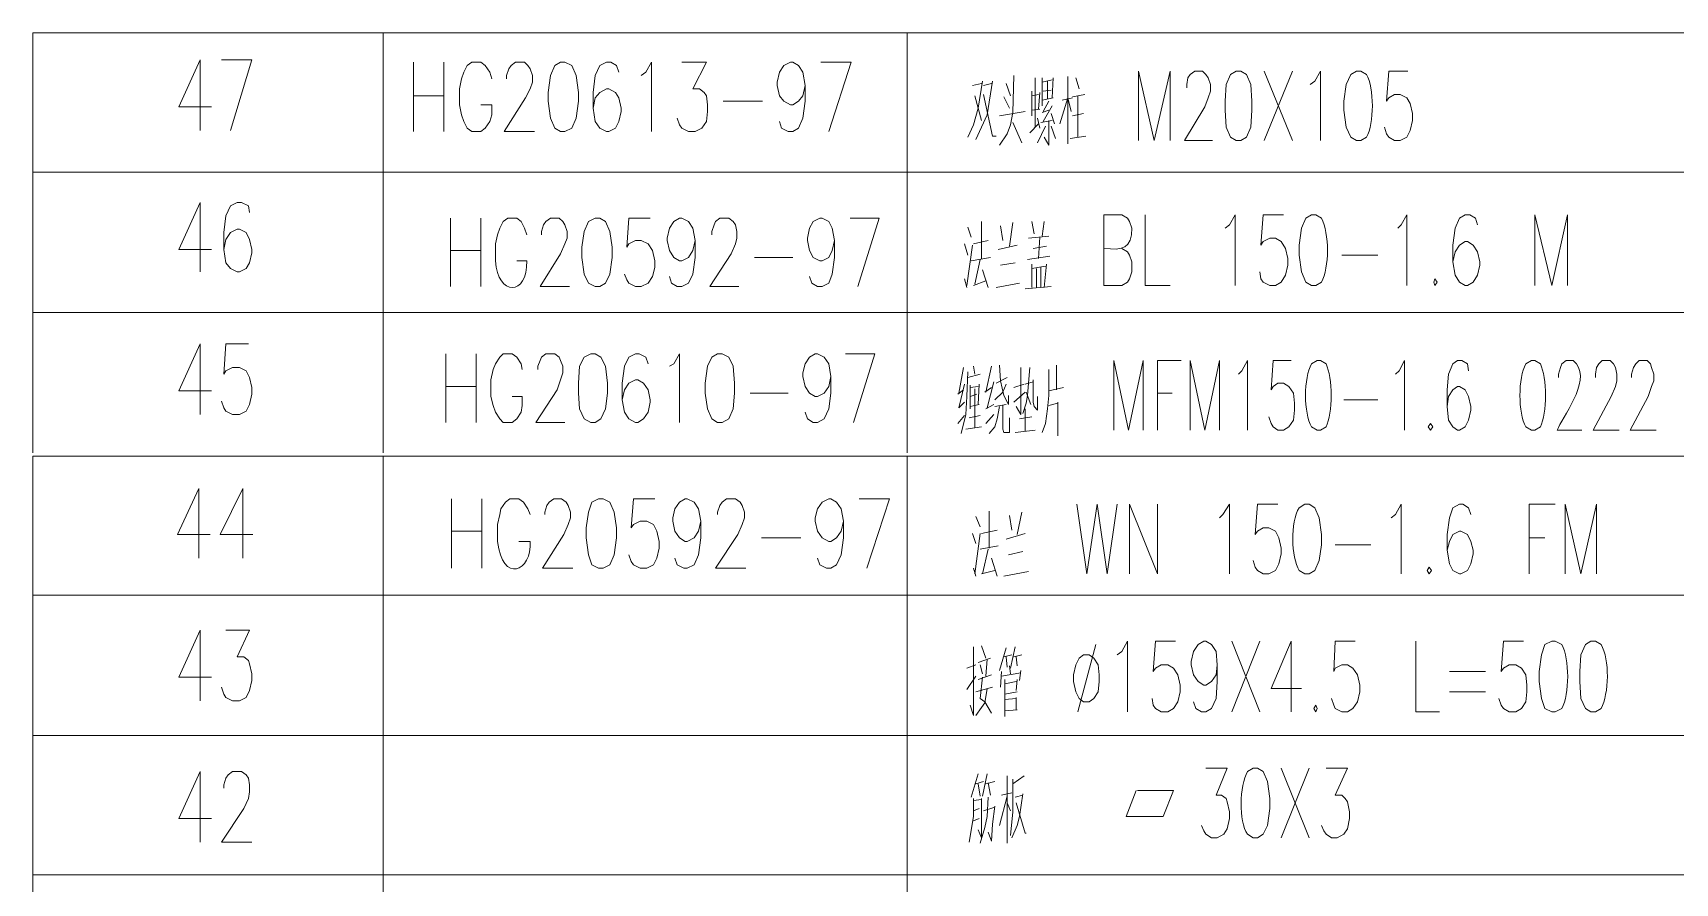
# Model space of a CAD drawing. Header units: millimetres. Extents: x 0 to 1648, y 27 to 2331.
# Drawn here: x 1140.3 to 1403.6, y 1120.8 to 1257.2 of the extents above; entities that cross this region are included whole.
import ezdxf

# ---------------------------------------------------------------- set-up
doc = ezdxf.new("R2010")
doc.units = ezdxf.units.MM
doc.layers.add('1', color=7, linetype='Continuous')

msp = doc.modelspace()

# ---------------------------------------------------------------- linework, layer by layer
at = {"layer": '1', "color": 0, "lineweight": 5}
for points in [[(1645.2, 1257.171732), (1140.3, 1257.171732), (1140.3, 1234.851732)], [(1196.46, 1257.171732), (1196.46, 1234.851732)], [(1280.52, 1257.171732), (1280.52, 1234.851732)], [(1167.12, 1252.851732), (1163.7, 1245.291732), (1168.92, 1245.291732)], [(1167.12, 1252.851732), (1167.12, 1241.511732)], [(1171.98, 1241.511732), (1175.4, 1252.851732), (1170.54, 1252.851732)], [(1201.32, 1252.491732), (1201.32, 1241.331732)], [(1206.18, 1252.491732), (1206.18, 1241.331732)], [(1213.92, 1249.791732), (1213.56, 1250.871732), (1212.84, 1251.951732), (1212.12, 1252.491732), (1210.68, 1252.491732), (1209.96, 1251.951732), (1209.42, 1250.871732), (1209.06, 1249.791732), (1208.7, 1248.171732), (1208.7, 1245.651732), (1209.06, 1244.031732), (1209.42, 1242.951732), (1209.96, 1241.871732), (1210.68, 1241.331732), (1212.12, 1241.331732), (1212.84, 1241.871732), (1213.56, 1242.951732), (1213.92, 1244.031732), (1213.92, 1245.651732), (1212.12, 1245.651732)], [(1216.26, 1249.791732), (1216.26, 1250.331732), (1216.62, 1251.411732), (1216.98, 1251.951732), (1217.7, 1252.491732), (1219.14, 1252.491732), (1219.68, 1251.951732), (1220.04, 1251.411732), (1220.4, 1250.331732), (1220.4, 1249.251732), (1220.04, 1248.171732), (1219.32, 1246.731732), (1215.9, 1241.331732), (1220.76, 1241.331732)], [(1224.9, 1252.491732), (1224, 1251.951732), (1223.28, 1250.331732), (1222.92, 1247.631732), (1222.92, 1246.191732), (1223.28, 1243.491732), (1224, 1241.871732), (1224.9, 1241.331732), (1225.62, 1241.331732), (1226.7, 1241.871732), (1227.42, 1243.491732), (1227.78, 1246.191732), (1227.78, 1247.631732), (1227.42, 1250.331732), (1226.7, 1251.951732), (1225.62, 1252.491732), (1224.9, 1252.491732)], [(1234.26, 1250.871732), (1233.9, 1251.951732), (1233, 1252.491732), (1232.28, 1252.491732), (1231.2, 1251.951732), (1230.48, 1250.331732), (1230.12, 1247.631732), (1230.12, 1245.111732), (1230.48, 1242.951732), (1231.2, 1241.871732), (1232.28, 1241.331732), (1232.64, 1241.331732), (1233.72, 1241.871732), (1234.26, 1242.951732), (1234.62, 1244.571732), (1234.62, 1245.111732), (1234.26, 1246.731732), (1233.72, 1247.631732), (1232.64, 1248.171732), (1232.28, 1248.171732), (1231.2, 1247.631732), (1230.48, 1246.731732), (1230.12, 1245.111732)], [(1237.86, 1250.331732), (1238.58, 1250.871732), (1239.48, 1252.491732), (1239.48, 1241.331732)], [(1244.34, 1252.491732), (1248.3, 1252.491732), (1246.14, 1248.171732), (1247.22, 1248.171732), (1247.94, 1247.631732), (1248.3, 1247.091732), (1248.48, 1245.651732), (1248.48, 1244.571732), (1248.3, 1242.951732), (1247.58, 1241.871732), (1246.5, 1241.331732), (1245.42, 1241.331732), (1244.34, 1241.871732), (1243.98, 1242.411732), (1243.62, 1243.491732)], [(1264.14, 1248.711732), (1263.78, 1247.091732), (1263.06, 1246.191732), (1262.16, 1245.651732), (1261.8, 1245.651732), (1260.72, 1246.191732), (1260, 1247.091732), (1259.64, 1248.711732), (1259.64, 1249.251732), (1260, 1250.871732), (1260.72, 1251.951732), (1261.8, 1252.491732), (1262.16, 1252.491732), (1263.06, 1251.951732), (1263.78, 1250.871732), (1264.14, 1248.711732), (1264.14, 1246.191732), (1263.78, 1243.491732), (1263.06, 1241.871732), (1262.16, 1241.331732), (1261.44, 1241.331732), (1260.36, 1241.871732), (1260, 1242.951732)], [(1267.92, 1241.331732), (1271.52, 1252.491732), (1266.66, 1252.491732)], [(1317.6, 1239.891732), (1317.6, 1251.051732), (1320.12, 1239.891732), (1322.64, 1251.051732), (1322.64, 1239.891732)], [(1325.34, 1248.351732), (1325.34, 1248.891732), (1325.52, 1249.971732), (1325.88, 1250.511732), (1326.6, 1251.051732), (1327.86, 1251.051732), (1328.4, 1250.511732), (1328.76, 1249.971732), (1329.12, 1248.891732), (1329.12, 1247.811732), (1328.76, 1246.731732), (1328.22, 1245.291732), (1324.98, 1239.891732), (1329.48, 1239.891732)], [(1333.26, 1251.051732), (1332.36, 1250.511732), (1331.64, 1248.891732), (1331.46, 1246.191732), (1331.46, 1244.751732), (1331.64, 1242.051732), (1332.36, 1240.431732), (1333.26, 1239.891732), (1333.98, 1239.891732), (1334.88, 1240.431732), (1335.6, 1242.051732), (1335.78, 1244.751732), (1335.78, 1246.191732), (1335.6, 1248.891732), (1334.88, 1250.511732), (1333.98, 1251.051732), (1333.26, 1251.051732)], [(1337.76, 1251.051732), (1342.26, 1239.891732)], [(1342.26, 1251.051732), (1337.76, 1239.891732)], [(1345.14, 1248.891732), (1345.86, 1249.431732), (1346.76, 1251.051732), (1346.76, 1239.891732)], [(1360.8, 1251.051732), (1357.74, 1251.051732), (1357.38, 1246.191732), (1357.74, 1246.731732), (1358.64, 1247.271732), (1359.54, 1247.271732), (1360.62, 1246.731732), (1361.16, 1245.831732), (1361.52, 1244.211732), (1361.52, 1243.131732), (1361.16, 1241.511732), (1360.62, 1240.431732), (1359.54, 1239.891732), (1358.64, 1239.891732), (1357.74, 1240.431732), (1357.38, 1240.971732), (1357.02, 1242.051732)], [(1292.58, 1249.431732), (1291.86, 1245.111732), (1291.14, 1242.411732), (1290.24, 1240.431732)], [(1290.96, 1248.711732), (1292.4, 1249.071732)], [(1294.2, 1249.431732), (1293.3, 1244.031732), (1291.5, 1240.071732)], [(1292.76, 1248.711732), (1294.02, 1249.071732)], [(1297.62, 1250.331732), (1297.44, 1244.391732), (1297.08, 1242.411732), (1296.54, 1240.971732), (1295.28, 1239.171732)], [(1296.36, 1249.071732), (1297.08, 1247.091732)], [(1301.04, 1249.971732), (1301.04, 1242.051732)], [(1302.12, 1249.971732), (1302.12, 1245.471732)], [(1302.12, 1249.251732), (1303.74, 1249.611732)], [(1303.02, 1249.431732), (1303.02, 1246.551732)], [(1303.92, 1249.971732), (1303.74, 1246.731732)], [(1306.26, 1250.151732), (1306.26, 1239.351732)], [(1307.52, 1249.971732), (1308.06, 1248.171732)], [(1201.32, 1247.091732), (1206.18, 1247.091732)], [(1251, 1246.191732), (1257.3, 1246.191732)], [(1291.32, 1247.091732), (1292.4, 1243.131732)], [(1292.76, 1247.271732), (1294.2, 1240.611732), (1294.74, 1240.611732)], [(1296.9, 1245.111732), (1296, 1246.911732)], [(1300.5, 1247.811732), (1300.5, 1243.851732)], [(1300.5, 1247.091732), (1301.58, 1247.271732)], [(1301.76, 1247.631732), (1301.58, 1244.931732)], [(1303.92, 1246.731732), (1302.12, 1246.371732)], [(1302.3, 1247.811732), (1303.56, 1247.991732)], [(1303.2, 1246.191732), (1302.3, 1244.571732)], [(1305, 1242.591732), (1306.26, 1246.731732), (1306.8, 1244.571732)], [(1305.36, 1246.371732), (1306.98, 1246.731732)], [(1306.98, 1246.911732), (1308.96, 1247.271732)], [(1307.88, 1247.091732), (1307.88, 1240.431732)], [(1295.28, 1243.851732), (1299.42, 1244.571732)], [(1301.76, 1244.931732), (1300.5, 1244.751732)], [(1301.4, 1243.491732), (1301.76, 1241.871732)], [(1301.94, 1242.771732), (1303.74, 1243.131732)], [(1302.12, 1244.391732), (1303.2, 1244.751732)], [(1303.74, 1245.471732), (1302.3, 1242.951732)], [(1303.2, 1243.131732), (1303.2, 1239.171732), (1302.48, 1240.431732)], [(1303.56, 1244.211732), (1304.1, 1242.591732)], [(1306.98, 1243.851732), (1308.78, 1244.211732)], [(1297.44, 1242.771732), (1298.88, 1239.531732)], [(1300.14, 1241.151732), (1301.58, 1242.591732)], [(1302.66, 1242.231732), (1301.4, 1239.531732)], [(1303.56, 1242.231732), (1304.28, 1240.251732)], [(1306.62, 1240.251732), (1309.14, 1240.611732)], [(1645.2, 1234.851732), (1140.3, 1234.851732), (1140.3, 1212.351732)], [(1196.46, 1234.851732), (1196.46, 1212.351732)], [(1280.52, 1234.851732), (1280.52, 1212.351732)], [(1167.12, 1229.991732), (1163.7, 1222.431732), (1168.92, 1222.431732)], [(1167.12, 1229.991732), (1167.12, 1218.831732)], [(1175.04, 1228.371732), (1174.86, 1229.451732), (1173.78, 1229.991732), (1173.06, 1229.991732), (1171.98, 1229.451732), (1171.26, 1227.831732), (1170.9, 1225.131732), (1170.9, 1222.431732), (1171.26, 1220.271732), (1171.98, 1219.371732), (1173.06, 1218.831732), (1173.42, 1218.831732), (1174.5, 1219.371732), (1175.04, 1220.271732), (1175.4, 1221.891732), (1175.4, 1222.431732), (1175.04, 1224.051732), (1174.5, 1225.131732), (1173.42, 1225.671732), (1173.06, 1225.671732), (1171.98, 1225.131732), (1171.26, 1224.051732), (1170.9, 1222.431732)], [(1207.26, 1227.471732), (1207.26, 1216.491732)], [(1212.12, 1227.471732), (1212.12, 1216.491732)], [(1221.84, 1224.771732), (1221.84, 1225.311732), (1222.2, 1226.391732), (1222.56, 1226.931732), (1223.28, 1227.471732), (1224.72, 1227.471732), (1225.26, 1226.931732), (1225.62, 1226.391732), (1225.98, 1225.311732), (1225.98, 1224.231732), (1225.62, 1223.331732), (1224.9, 1221.711732), (1221.66, 1216.491732), (1226.34, 1216.491732)], [(1230.48, 1227.471732), (1229.4, 1226.931732), (1228.68, 1225.311732), (1228.32, 1222.791732), (1228.32, 1221.171732), (1228.68, 1218.471732), (1229.4, 1217.031732), (1230.48, 1216.491732), (1231.2, 1216.491732), (1232.1, 1217.031732), (1232.82, 1218.471732), (1233.18, 1221.171732), (1233.18, 1222.791732), (1232.82, 1225.311732), (1232.1, 1226.931732), (1231.2, 1227.471732), (1230.48, 1227.471732)], [(1239.3, 1227.471732), (1235.88, 1227.471732), (1235.52, 1222.791732), (1235.88, 1223.331732), (1236.96, 1223.871732), (1237.86, 1223.871732), (1238.94, 1223.331732), (1239.66, 1222.251732), (1240.02, 1220.631732), (1240.02, 1219.551732), (1239.66, 1218.111732), (1238.94, 1217.031732), (1237.86, 1216.491732), (1236.96, 1216.491732), (1235.88, 1217.031732), (1235.52, 1217.571732), (1235.16, 1218.471732)], [(1246.5, 1223.871732), (1246.14, 1222.251732), (1245.42, 1221.171732), (1244.34, 1220.631732), (1243.98, 1220.631732), (1243.08, 1221.171732), (1242.36, 1222.251732), (1242, 1223.871732), (1242, 1224.231732), (1242.36, 1225.851732), (1243.08, 1226.931732), (1243.98, 1227.471732), (1244.34, 1227.471732), (1245.42, 1226.931732), (1246.14, 1225.851732), (1246.5, 1223.871732), (1246.5, 1221.171732), (1246.14, 1218.471732), (1245.42, 1217.031732), (1244.34, 1216.491732), (1243.62, 1216.491732), (1242.72, 1217.031732), (1242.36, 1218.111732)], [(1249.2, 1224.771732), (1249.2, 1225.311732), (1249.56, 1226.391732), (1249.74, 1226.931732), (1250.46, 1227.471732), (1251.9, 1227.471732), (1252.62, 1226.931732), (1252.98, 1226.391732), (1253.16, 1225.311732), (1253.16, 1224.231732), (1252.98, 1223.331732), (1252.26, 1221.711732), (1248.84, 1216.491732), (1253.52, 1216.491732)], [(1268.82, 1223.871732), (1268.46, 1222.251732), (1267.92, 1221.171732), (1266.84, 1220.631732), (1266.48, 1220.631732), (1265.4, 1221.171732), (1264.86, 1222.251732), (1264.5, 1223.871732), (1264.5, 1224.231732), (1264.86, 1225.851732), (1265.4, 1226.931732), (1266.48, 1227.471732), (1266.84, 1227.471732), (1267.92, 1226.931732), (1268.46, 1225.851732), (1268.82, 1223.871732), (1268.82, 1221.171732), (1268.46, 1218.471732), (1267.92, 1217.031732), (1266.84, 1216.491732), (1266.12, 1216.491732), (1265.22, 1217.031732), (1264.86, 1218.111732)], [(1272.6, 1216.491732), (1276.02, 1227.471732), (1271.34, 1227.471732)], [(1318.68, 1228.011732), (1318.68, 1216.671732), (1322.64, 1216.671732)], [(1331.46, 1225.851732), (1332.18, 1226.391732), (1333.08, 1228.011732), (1333.08, 1216.671732)], [(1340.82, 1228.011732), (1337.58, 1228.011732), (1337.22, 1223.151732), (1337.58, 1223.691732), (1338.66, 1224.231732), (1339.56, 1224.231732), (1340.46, 1223.691732), (1341.18, 1222.611732), (1341.54, 1220.991732), (1341.54, 1219.911732), (1341.18, 1218.291732), (1340.46, 1217.211732), (1339.56, 1216.671732), (1338.66, 1216.671732), (1337.58, 1217.211732), (1337.22, 1217.751732), (1337.04, 1218.831732)], [(1359.18, 1225.851732), (1359.72, 1226.391732), (1360.62, 1228.011732), (1360.62, 1216.671732)], [(1371.96, 1226.391732), (1371.6, 1227.471732), (1370.7, 1228.011732), (1369.98, 1228.011732), (1369.08, 1227.471732), (1368.36, 1225.851732), (1368, 1223.151732), (1368, 1220.451732), (1368.36, 1218.291732), (1369.08, 1217.211732), (1369.98, 1216.671732), (1370.34, 1216.671732), (1371.24, 1217.211732), (1371.96, 1218.291732), (1372.32, 1219.911732), (1372.32, 1220.451732), (1371.96, 1222.071732), (1371.24, 1223.151732), (1370.34, 1223.691732), (1369.98, 1223.691732), (1369.08, 1223.151732), (1368.36, 1222.071732), (1368, 1220.451732)], [(1381.14, 1216.671732), (1381.14, 1228.011732), (1383.84, 1216.671732), (1386.36, 1228.011732), (1386.36, 1216.671732)], [(1290.24, 1226.031732), (1290.78, 1224.411732)], [(1292.4, 1220.991732), (1292.4, 1226.931732)], [(1295.46, 1226.211732), (1295.82, 1223.871732)], [(1297.44, 1226.751732), (1296.9, 1222.971732)], [(1303.2, 1224.591732), (1299.96, 1224.231732)], [(1300.5, 1226.931732), (1300.86, 1224.951732)], [(1302.48, 1226.931732), (1302.12, 1224.591732)], [(1207.26, 1222.251732), (1212.12, 1222.251732)], [(1289.7, 1223.331732), (1290.24, 1221.531732)], [(1290.06, 1216.671732), (1290.96, 1223.151732)], [(1291.14, 1223.331732), (1293.48, 1223.871732)], [(1298.16, 1223.151732), (1295.1, 1222.431732)], [(1300.68, 1222.611732), (1302.84, 1222.971732)], [(1301.76, 1224.411732), (1301.58, 1220.991732)], [(1314.9, 1222.611732), (1315.8, 1222.071732), (1316.16, 1221.531732), (1316.52, 1220.451732), (1316.52, 1218.831732), (1316.16, 1217.751732), (1315.8, 1217.211732), (1314.9, 1216.671732), (1312.02, 1216.671732)], [(1256.04, 1221.171732), (1262.16, 1221.171732)], [(1290.78, 1220.631732), (1293.84, 1221.171732)], [(1291.32, 1216.851732), (1292.22, 1220.811732)], [(1295.46, 1219.911732), (1297.8, 1220.271732)], [(1299.78, 1220.811732), (1303.38, 1221.351732)], [(1300.5, 1216.311732), (1300.5, 1220.091732)], [(1300.5, 1219.371732), (1302.66, 1219.731732)], [(1301.22, 1219.371732), (1301.22, 1216.311732)], [(1301.94, 1216.311732), (1301.94, 1219.551732)], [(1302.84, 1220.091732), (1302.48, 1216.311732)], [(1350.18, 1221.531732), (1355.94, 1221.531732)], [(1289.7, 1217.751732), (1290.06, 1216.311732)], [(1291.14, 1216.671732), (1293.12, 1217.391732)], [(1292.58, 1219.191732), (1293.48, 1216.311732)], [(1294.74, 1216.311732), (1298.52, 1217.031732)], [(1365.12, 1217.751732), (1364.94, 1217.211732), (1365.12, 1216.671732), (1365.48, 1217.211732), (1365.12, 1217.751732)], [(1299.42, 1216.131732), (1303.56, 1216.491732)], [(1645.2, 1212.351732), (1140.3, 1212.351732), (1140.3, 1189.851732)], [(1196.46, 1212.351732), (1196.46, 1189.851732)], [(1280.52, 1212.351732), (1280.52, 1189.851732)], [(1167.12, 1207.311732), (1163.7, 1199.751732), (1168.92, 1199.751732)], [(1167.12, 1207.311732), (1167.12, 1195.971732)], [(1174.86, 1207.311732), (1171.26, 1207.311732), (1170.9, 1202.451732), (1171.26, 1202.991732), (1172.34, 1203.531732), (1173.42, 1203.531732), (1174.5, 1202.991732), (1175.04, 1201.911732), (1175.4, 1200.291732), (1175.4, 1199.211732), (1175.04, 1197.591732), (1174.5, 1196.511732), (1173.42, 1195.971732), (1172.34, 1195.971732), (1171.26, 1196.511732), (1170.9, 1197.051732), (1170.54, 1198.131732)], [(1206.54, 1205.691732), (1206.54, 1194.711732)], [(1211.4, 1205.691732), (1211.4, 1194.711732)], [(1218.78, 1203.171732), (1218.6, 1204.071732), (1217.88, 1205.151732), (1217.16, 1205.691732), (1215.72, 1205.691732), (1215.18, 1205.151732), (1214.46, 1204.071732), (1214.1, 1203.171732), (1213.74, 1201.551732), (1213.74, 1198.851732), (1214.1, 1197.411732), (1214.46, 1196.331732), (1215.18, 1195.251732), (1215.72, 1194.711732), (1217.16, 1194.711732), (1217.88, 1195.251732), (1218.6, 1196.331732), (1218.78, 1197.411732), (1218.78, 1198.851732), (1217.16, 1198.851732)], [(1221.3, 1203.171732), (1221.3, 1203.711732), (1221.66, 1204.611732), (1221.84, 1205.151732), (1222.56, 1205.691732), (1224, 1205.691732), (1224.72, 1205.151732), (1224.9, 1204.611732), (1225.26, 1203.711732), (1225.26, 1202.631732), (1224.9, 1201.551732), (1224.36, 1199.931732), (1220.94, 1194.711732), (1225.62, 1194.711732)], [(1229.76, 1205.691732), (1228.68, 1205.151732), (1227.96, 1203.711732), (1227.78, 1201.011732), (1227.78, 1199.391732), (1227.96, 1196.871732), (1228.68, 1195.251732), (1229.76, 1194.711732), (1230.48, 1194.711732), (1231.38, 1195.251732), (1232.1, 1196.871732), (1232.46, 1199.391732), (1232.46, 1201.011732), (1232.1, 1203.711732), (1231.38, 1205.151732), (1230.48, 1205.691732), (1229.76, 1205.691732)], [(1238.94, 1204.071732), (1238.58, 1205.151732), (1237.5, 1205.691732), (1236.96, 1205.691732), (1235.88, 1205.151732), (1235.16, 1203.711732), (1234.8, 1201.011732), (1234.8, 1198.311732), (1235.16, 1196.331732), (1235.88, 1195.251732), (1236.96, 1194.711732), (1237.32, 1194.711732), (1238.22, 1195.251732), (1238.94, 1196.331732), (1239.3, 1197.951732), (1239.3, 1198.311732), (1238.94, 1199.931732), (1238.22, 1201.011732), (1237.32, 1201.551732), (1236.96, 1201.551732), (1235.88, 1201.011732), (1235.16, 1199.931732), (1234.8, 1198.311732)], [(1242.36, 1203.711732), (1243.08, 1204.071732), (1243.98, 1205.691732), (1243.98, 1194.711732)], [(1250.1, 1205.691732), (1249.2, 1205.151732), (1248.48, 1203.711732), (1248.12, 1201.011732), (1248.12, 1199.391732), (1248.48, 1196.871732), (1249.2, 1195.251732), (1250.1, 1194.711732), (1250.82, 1194.711732), (1251.9, 1195.251732), (1252.62, 1196.871732), (1252.8, 1199.391732), (1252.8, 1201.011732), (1252.62, 1203.711732), (1251.9, 1205.151732), (1250.82, 1205.691732), (1250.1, 1205.691732)], [(1268.28, 1202.091732), (1267.92, 1200.471732), (1267.2, 1199.391732), (1266.12, 1198.851732), (1265.76, 1198.851732), (1264.86, 1199.391732), (1264.14, 1200.471732), (1263.78, 1202.091732), (1263.78, 1202.631732), (1264.14, 1204.071732), (1264.86, 1205.151732), (1265.76, 1205.691732), (1266.12, 1205.691732), (1267.2, 1205.151732), (1267.92, 1204.071732), (1268.28, 1202.091732), (1268.28, 1199.391732), (1267.92, 1196.871732), (1267.2, 1195.251732), (1266.12, 1194.711732), (1265.4, 1194.711732), (1264.5, 1195.251732), (1264.14, 1196.331732)], [(1271.88, 1194.711732), (1275.3, 1205.691732), (1270.62, 1205.691732)], [(1289.52, 1203.531732), (1288.8, 1199.391732)], [(1291.32, 1202.451732), (1291.14, 1203.711732)], [(1294.02, 1203.711732), (1293.12, 1199.571732)], [(1295.28, 1203.891732), (1295.46, 1201.371732)], [(1298.7, 1203.531732), (1298.7, 1195.971732), (1297.98, 1197.231732)], [(1300.14, 1203.531732), (1299.96, 1201.011732), (1299.78, 1199.031732)], [(1304.46, 1203.891732), (1304.46, 1199.931732)], [(1313.64, 1193.451732), (1313.64, 1204.611732), (1315.98, 1193.451732), (1318.32, 1204.611732), (1318.32, 1193.451732)], [(1320.66, 1193.451732), (1320.66, 1204.611732), (1324.44, 1204.611732)], [(1325.88, 1193.451732), (1325.88, 1204.611732), (1328.22, 1193.451732), (1330.56, 1204.611732), (1330.56, 1193.451732)], [(1333.62, 1202.451732), (1334.16, 1202.991732), (1335.06, 1204.611732), (1335.06, 1193.451732)], [(1342.08, 1204.611732), (1339.2, 1204.611732), (1338.84, 1199.931732), (1339.2, 1200.471732), (1339.92, 1201.011732), (1340.82, 1201.011732), (1341.72, 1200.471732), (1342.44, 1199.391732), (1342.62, 1197.771732), (1342.62, 1196.691732), (1342.44, 1195.071732), (1341.72, 1193.991732), (1340.82, 1193.451732), (1339.92, 1193.451732), (1339.2, 1193.991732), (1338.84, 1194.531732), (1338.48, 1195.611732)], [(1358.82, 1202.451732), (1359.36, 1202.991732), (1360.26, 1204.611732), (1360.26, 1193.451732)], [(1370.52, 1202.991732), (1370.34, 1204.071732), (1369.44, 1204.611732), (1368.72, 1204.611732), (1368, 1204.071732), (1367.28, 1202.451732), (1367.1, 1199.931732), (1367.1, 1197.231732), (1367.28, 1195.071732), (1368, 1193.991732), (1368.72, 1193.451732), (1369.08, 1193.451732), (1369.98, 1193.991732), (1370.52, 1195.071732), (1370.88, 1196.691732), (1370.88, 1197.231732), (1370.52, 1198.851732), (1369.98, 1199.931732), (1369.08, 1200.471732), (1368.72, 1200.471732), (1368, 1199.931732), (1367.28, 1198.851732), (1367.1, 1197.231732)], [(1390.86, 1201.911732), (1390.86, 1202.451732), (1391.04, 1203.531732), (1391.4, 1204.071732), (1391.94, 1204.611732), (1393.2, 1204.611732), (1393.74, 1204.071732), (1394.1, 1203.531732), (1394.28, 1202.451732), (1394.28, 1201.371732), (1394.1, 1200.471732), (1393.38, 1198.851732), (1390.5, 1193.451732), (1394.64, 1193.451732)], [(1396.62, 1201.911732), (1396.62, 1202.451732), (1396.98, 1203.531732), (1397.34, 1204.071732), (1397.88, 1204.611732), (1399.14, 1204.611732), (1399.68, 1204.071732), (1399.86, 1203.531732), (1400.22, 1202.451732), (1400.22, 1201.371732), (1399.86, 1200.471732), (1399.32, 1198.851732), (1396.44, 1193.451732), (1400.58, 1193.451732)], [(1289.7, 1197.951732), (1288.8, 1197.051732), (1289.7, 1200.831732)], [(1290.24, 1202.811732), (1290.06, 1198.851732), (1289.88, 1195.971732), (1289.16, 1192.911732)], [(1290.24, 1201.911732), (1292.22, 1202.451732)], [(1291.86, 1197.591732), (1292.04, 1200.831732)], [(1294.38, 1201.191732), (1293.3, 1197.051732)], [(1294.56, 1198.311732), (1295.82, 1199.571732), (1296.36, 1200.831732)], [(1294.74, 1201.011732), (1296.54, 1201.911732)], [(1295.46, 1201.371732), (1296, 1199.031732), (1296.72, 1197.591732)], [(1297.62, 1200.291732), (1299.24, 1200.831732)], [(1299.42, 1200.831732), (1300.68, 1201.191732)], [(1300.68, 1201.551732), (1300.68, 1199.031732)], [(1303.2, 1203.171732), (1303.2, 1199.031732), (1303.02, 1196.871732), (1302.66, 1194.531732), (1302.12, 1193.091732)], [(1206.54, 1200.471732), (1211.4, 1200.471732)], [(1255.32, 1199.391732), (1261.44, 1199.391732)], [(1288.62, 1199.211732), (1289.52, 1199.931732)], [(1290.6, 1200.651732), (1290.6, 1196.871732)], [(1291.86, 1200.471732), (1290.6, 1200.291732)], [(1290.6, 1198.851732), (1291.68, 1199.211732)], [(1291.32, 1193.811732), (1291.32, 1200.111732)], [(1292.94, 1199.571732), (1294.02, 1200.291732)], [(1296.72, 1197.591732), (1296.72, 1199.031732)], [(1297.62, 1197.951732), (1299.42, 1199.571732)], [(1299.06, 1196.151732), (1299.6, 1197.771732), (1299.78, 1199.031732)], [(1299.6, 1199.571732), (1300.32, 1197.591732)], [(1300.68, 1199.031732), (1300.68, 1197.951732), (1300.86, 1197.231732)], [(1301.4, 1196.691732), (1301.4, 1198.851732)], [(1303.2, 1199.751732), (1305.54, 1200.291732)], [(1320.66, 1199.391732), (1323, 1199.391732)], [(1350.54, 1198.311732), (1355.94, 1198.311732)], [(1289.7, 1195.791732), (1288.62, 1194.531732)], [(1292.22, 1195.791732), (1290.42, 1195.431732)], [(1290.6, 1197.231732), (1292.04, 1197.591732)], [(1294.38, 1197.591732), (1293.12, 1196.871732)], [(1293.12, 1194.531732), (1294.38, 1195.971732)], [(1295.28, 1197.231732), (1294.92, 1195.251732), (1294.56, 1193.991732), (1293.66, 1192.911732)], [(1296.36, 1197.591732), (1294.56, 1197.231732)], [(1295.82, 1197.411732), (1295.82, 1193.631732), (1296, 1193.091732), (1296.9, 1193.091732), (1296.9, 1195.431732)], [(1298.52, 1195.251732), (1300.5, 1195.611732)], [(1299.42, 1196.871732), (1299.42, 1193.271732)], [(1301.4, 1196.691732), (1300.86, 1197.231732)], [(1303.2, 1197.411732), (1304.64, 1197.771732)], [(1304.64, 1197.951732), (1304.64, 1192.551732)], [(1289.88, 1193.631732), (1292.4, 1193.991732)], [(1297.8, 1193.091732), (1301.04, 1193.451732)], [(1364.4, 1194.531732), (1364.04, 1193.991732), (1364.4, 1193.451732), (1364.76, 1193.991732), (1364.4, 1194.531732)], [(1645.2, 1189.311732), (1140.3, 1189.311732), (1140.3, 1166.991732)], [(1196.46, 1189.311732), (1196.46, 1166.991732)], [(1280.52, 1189.311732), (1280.52, 1166.991732)], [(1166.94, 1184.091732), (1163.52, 1176.711732), (1168.74, 1176.711732)], [(1166.94, 1184.091732), (1166.94, 1172.931732)], [(1173.96, 1184.091732), (1170.36, 1176.711732), (1175.58, 1176.711732)], [(1173.96, 1184.091732), (1173.96, 1172.931732)], [(1207.44, 1182.471732), (1207.44, 1171.311732)], [(1212.3, 1182.471732), (1212.3, 1171.311732)], [(1222.38, 1179.951732), (1222.38, 1180.311732), (1222.74, 1181.391732), (1223.1, 1181.931732), (1223.82, 1182.471732), (1225.08, 1182.471732), (1225.8, 1181.931732), (1226.16, 1181.391732), (1226.52, 1180.311732), (1226.52, 1179.411732), (1226.16, 1178.331732), (1225.44, 1176.711732), (1222.02, 1171.311732), (1226.88, 1171.311732)], [(1231.02, 1182.471732), (1229.94, 1181.931732), (1229.4, 1180.311732), (1229.04, 1177.791732), (1229.04, 1176.171732), (1229.4, 1173.471732), (1229.94, 1171.851732), (1231.02, 1171.311732), (1231.74, 1171.311732), (1232.82, 1171.851732), (1233.54, 1173.471732), (1233.9, 1176.171732), (1233.9, 1177.791732), (1233.54, 1180.311732), (1232.82, 1181.931732), (1231.74, 1182.471732), (1231.02, 1182.471732)], [(1240.02, 1182.471732), (1236.6, 1182.471732), (1236.24, 1177.791732), (1236.6, 1178.331732), (1237.68, 1178.871732), (1238.76, 1178.871732), (1239.84, 1178.331732), (1240.38, 1177.251732), (1240.74, 1175.631732), (1240.74, 1174.551732), (1240.38, 1172.931732), (1239.84, 1171.851732), (1238.76, 1171.311732), (1237.68, 1171.311732), (1236.6, 1171.851732), (1236.24, 1172.391732), (1235.88, 1173.471732)], [(1247.4, 1178.871732), (1247.04, 1177.251732), (1246.32, 1176.171732), (1245.24, 1175.631732), (1244.88, 1175.631732), (1243.98, 1176.171732), (1243.26, 1177.251732), (1242.9, 1178.871732), (1242.9, 1179.411732), (1243.26, 1180.851732), (1243.98, 1181.931732), (1244.88, 1182.471732), (1245.24, 1182.471732), (1246.32, 1181.931732), (1247.04, 1180.851732), (1247.4, 1178.871732), (1247.4, 1176.171732), (1247.04, 1173.471732), (1246.32, 1171.851732), (1245.24, 1171.311732), (1244.7, 1171.311732), (1243.62, 1171.851732), (1243.26, 1172.931732)], [(1250.1, 1179.951732), (1250.1, 1180.311732), (1250.46, 1181.391732), (1250.82, 1181.931732), (1251.54, 1182.471732), (1252.98, 1182.471732), (1253.7, 1181.931732), (1254.06, 1181.391732), (1254.42, 1180.311732), (1254.42, 1179.411732), (1254.06, 1178.331732), (1253.34, 1176.711732), (1249.74, 1171.311732), (1254.6, 1171.311732)], [(1270.26, 1178.871732), (1269.9, 1177.251732), (1269.18, 1176.171732), (1268.28, 1175.631732), (1267.92, 1175.631732), (1266.84, 1176.171732), (1266.12, 1177.251732), (1265.76, 1178.871732), (1265.76, 1179.411732), (1266.12, 1180.851732), (1266.84, 1181.931732), (1267.92, 1182.471732), (1268.28, 1182.471732), (1269.18, 1181.931732), (1269.9, 1180.851732), (1270.26, 1178.871732), (1270.26, 1176.171732), (1269.9, 1173.471732), (1269.18, 1171.851732), (1268.28, 1171.311732), (1267.56, 1171.311732), (1266.48, 1171.851732), (1266.12, 1172.931732)], [(1274.04, 1171.311732), (1277.64, 1182.471732), (1272.78, 1182.471732)], [(1293.66, 1174.551732), (1293.66, 1180.491732)], [(1296.9, 1179.771732), (1297.26, 1177.431732)], [(1298.88, 1180.311732), (1298.16, 1176.711732)], [(1307.7, 1181.571732), (1309.32, 1170.411732), (1310.94, 1181.571732), (1312.56, 1170.411732), (1314.18, 1181.571732)], [(1316.16, 1170.411732), (1316.16, 1181.571732), (1320.66, 1170.411732), (1320.66, 1181.571732)], [(1330.56, 1179.411732), (1331.1, 1179.951732), (1332.18, 1181.571732), (1332.18, 1170.411732)], [(1339.92, 1181.571732), (1336.68, 1181.571732), (1336.32, 1176.711732), (1336.68, 1177.251732), (1337.58, 1177.791732), (1338.48, 1177.791732), (1339.56, 1177.251732), (1340.1, 1176.171732), (1340.46, 1174.551732), (1340.46, 1173.651732), (1340.1, 1172.031732), (1339.56, 1170.951732), (1338.48, 1170.411732), (1337.58, 1170.411732), (1336.68, 1170.951732), (1336.32, 1171.491732), (1335.96, 1172.571732)], [(1358.1, 1179.411732), (1358.82, 1179.951732), (1359.72, 1181.571732), (1359.72, 1170.411732)], [(1370.88, 1179.951732), (1370.52, 1181.031732), (1369.62, 1181.571732), (1369.08, 1181.571732), (1368, 1181.031732), (1367.46, 1179.411732), (1367.1, 1176.711732), (1367.1, 1174.191732), (1367.46, 1172.031732), (1368, 1170.951732), (1369.08, 1170.411732), (1369.26, 1170.411732), (1370.34, 1170.951732), (1370.88, 1172.031732), (1371.24, 1173.651732), (1371.24, 1174.191732), (1370.88, 1175.631732), (1370.34, 1176.711732), (1369.26, 1177.251732), (1369.08, 1177.251732), (1368, 1176.711732), (1367.46, 1175.631732), (1367.1, 1174.191732)], [(1380.24, 1170.411732), (1380.24, 1181.571732), (1384.38, 1181.571732)], [(1386, 1170.411732), (1386, 1181.571732), (1388.52, 1170.411732), (1391.04, 1181.571732), (1391.04, 1170.411732)], [(1207.44, 1177.251732), (1212.3, 1177.251732)], [(1291.5, 1179.591732), (1292.22, 1177.971732)], [(1292.4, 1176.891732), (1294.92, 1177.431732)], [(1257.12, 1176.171732), (1263.42, 1176.171732)], [(1290.96, 1176.891732), (1291.5, 1175.271732)], [(1291.32, 1170.411732), (1292.22, 1176.891732)], [(1292.22, 1174.371732), (1295.1, 1174.911732)], [(1299.42, 1176.891732), (1296.36, 1175.991732)], [(1349.1, 1175.091732), (1354.86, 1175.091732)], [(1380.24, 1176.171732), (1382.76, 1176.171732)], [(1292.58, 1170.411732), (1293.48, 1174.371732)], [(1294.02, 1172.931732), (1294.92, 1170.051732)], [(1296.72, 1173.471732), (1299.06, 1174.011732)], [(1291.14, 1171.311732), (1291.5, 1170.051732)], [(1292.4, 1170.411732), (1294.56, 1170.951732)], [(1296, 1170.051732), (1299.96, 1170.771732)], [(1364.22, 1171.491732), (1363.86, 1170.951732), (1364.22, 1170.411732), (1364.58, 1170.951732), (1364.22, 1171.491732)], [(1645.2, 1166.991732), (1140.3, 1166.991732), (1140.3, 1144.491732)], [(1196.46, 1166.991732), (1196.46, 1144.491732)], [(1280.52, 1166.991732), (1280.52, 1144.491732)], [(1167.12, 1161.411732), (1163.7, 1153.851732), (1168.92, 1153.851732)], [(1167.12, 1161.411732), (1167.12, 1150.071732)], [(1171.26, 1161.411732), (1175.04, 1161.411732), (1173.06, 1157.091732), (1174.14, 1157.091732), (1174.86, 1156.551732), (1175.04, 1156.011732), (1175.4, 1154.391732), (1175.4, 1153.311732), (1175.04, 1151.691732), (1174.5, 1150.611732), (1173.42, 1150.071732), (1172.34, 1150.071732), (1171.26, 1150.611732), (1170.9, 1151.151732), (1170.54, 1152.231732)], [(1291.14, 1158.711732), (1291.14, 1147.731732), (1290.6, 1149.351732)], [(1292.4, 1158.891732), (1293.12, 1156.911732)], [(1297.8, 1158.711732), (1297.08, 1155.291732)], [(1310.76, 1159.071732), (1307.88, 1148.271732)], [(1314.18, 1157.451732), (1314.9, 1157.991732), (1315.8, 1159.611732), (1315.8, 1148.271732)], [(1323.54, 1159.611732), (1320.3, 1159.611732), (1319.94, 1154.751732), (1320.3, 1155.291732), (1321.2, 1155.831732), (1322.28, 1155.831732), (1323.18, 1155.291732), (1323.9, 1154.211732), (1324.26, 1152.591732), (1324.26, 1151.511732), (1323.9, 1149.891732), (1323.18, 1148.811732), (1322.28, 1148.271732), (1321.2, 1148.271732), (1320.3, 1148.811732), (1319.94, 1149.351732), (1319.76, 1150.431732)], [(1330.2, 1155.831732), (1330.02, 1154.211732), (1329.3, 1153.131732), (1328.4, 1152.591732), (1328.04, 1152.591732), (1327.14, 1153.131732), (1326.42, 1154.211732), (1326.06, 1155.831732), (1326.06, 1156.371732), (1326.42, 1157.991732), (1327.14, 1159.071732), (1328.04, 1159.611732), (1328.4, 1159.611732), (1329.3, 1159.071732), (1330.02, 1157.991732), (1330.2, 1155.831732), (1330.2, 1153.131732), (1330.02, 1150.431732), (1329.3, 1148.811732), (1328.4, 1148.271732), (1327.68, 1148.271732), (1326.78, 1148.811732), (1326.42, 1149.891732)], [(1332.54, 1159.611732), (1337.04, 1148.271732)], [(1337.04, 1159.611732), (1332.54, 1148.271732)], [(1342.08, 1159.611732), (1338.84, 1152.051732), (1343.7, 1152.051732)], [(1342.08, 1159.611732), (1342.08, 1148.271732)], [(1352.34, 1159.611732), (1349.1, 1159.611732), (1348.92, 1154.751732), (1349.1, 1155.291732), (1350.18, 1155.831732), (1351.08, 1155.831732), (1351.98, 1155.291732), (1352.7, 1154.211732), (1353.06, 1152.591732), (1353.06, 1151.511732), (1352.7, 1149.891732), (1351.98, 1148.811732), (1351.08, 1148.271732), (1350.18, 1148.271732), (1349.1, 1148.811732), (1348.92, 1149.351732), (1348.56, 1150.431732)], [(1362.06, 1159.611732), (1362.06, 1148.271732), (1365.84, 1148.271732)], [(1379.34, 1159.611732), (1376.1, 1159.611732), (1375.74, 1154.751732), (1376.1, 1155.291732), (1377, 1155.831732), (1378.08, 1155.831732), (1378.98, 1155.291732), (1379.7, 1154.211732), (1379.88, 1152.591732), (1379.88, 1151.511732), (1379.7, 1149.891732), (1378.98, 1148.811732), (1378.08, 1148.271732), (1377, 1148.271732), (1376.1, 1148.811732), (1375.74, 1149.351732), (1375.38, 1150.431732)], [(1291.86, 1156.191732), (1293.84, 1156.911732)], [(1293.3, 1156.731732), (1293.12, 1154.031732)], [(1296.36, 1158.531732), (1295.28, 1154.931732)], [(1296, 1157.091732), (1297.26, 1157.451732)], [(1296.54, 1155.471732), (1296.36, 1157.091732)], [(1297.62, 1157.091732), (1298.88, 1157.451732)], [(1297.98, 1157.091732), (1298.16, 1155.651732)], [(1308.78, 1157.451732), (1308.06, 1156.911732), (1307.52, 1155.831732), (1307.16, 1154.211732), (1307.16, 1153.131732), (1307.52, 1151.511732), (1308.06, 1150.431732), (1308.78, 1149.891732), (1309.68, 1149.891732), (1310.4, 1150.431732), (1311.12, 1151.511732), (1311.3, 1153.131732), (1311.3, 1154.211732), (1311.12, 1155.831732), (1310.4, 1156.911732), (1309.68, 1157.451732), (1308.78, 1157.451732)], [(1291.5, 1155.831732), (1290.06, 1155.291732)], [(1290.06, 1151.871732), (1291.5, 1154.031732)], [(1294.02, 1154.211732), (1291.86, 1153.491732)], [(1292.58, 1154.391732), (1292.22, 1155.831732)], [(1292.58, 1153.851732), (1292.22, 1150.431732)], [(1295.64, 1154.751732), (1295.46, 1152.231732)], [(1295.64, 1154.031732), (1298.7, 1154.571732)], [(1296.18, 1153.491732), (1296.18, 1147.551732)], [(1296.9, 1155.651732), (1297.08, 1154.391732)], [(1298.16, 1153.491732), (1297.98, 1151.691732)], [(1298.7, 1154.931732), (1298.52, 1153.311732)], [(1367.46, 1154.751732), (1373.22, 1154.751732)], [(1291.5, 1151.511732), (1294.2, 1152.231732)], [(1293.3, 1152.051732), (1292.94, 1149.711732)], [(1296.18, 1152.771732), (1297.98, 1153.131732)], [(1296.18, 1151.151732), (1298.16, 1151.511732)], [(1367.46, 1151.511732), (1373.22, 1151.511732)], [(1291.5, 1147.731732), (1292.4, 1148.991732), (1292.94, 1149.711732)], [(1292.94, 1149.891732), (1292.22, 1150.431732)], [(1292.94, 1149.891732), (1294.02, 1148.091732)], [(1297.98, 1150.431732), (1296.18, 1150.251732)], [(1298.16, 1148.631732), (1296.18, 1148.451732)], [(1297.98, 1150.611732), (1297.98, 1148.631732)], [(1346.04, 1149.351732), (1345.68, 1148.811732), (1346.04, 1148.271732), (1346.22, 1148.811732), (1346.04, 1149.351732)], [(1645.2, 1144.491732), (1140.3, 1144.491732), (1140.3, 1122.171732)], [(1196.46, 1144.491732), (1196.46, 1122.171732)], [(1280.52, 1144.491732), (1280.52, 1122.171732)], [(1167.12, 1138.731732), (1163.7, 1131.171732), (1168.92, 1131.171732)], [(1167.12, 1138.731732), (1167.12, 1127.391732)], [(1170.9, 1136.031732), (1170.9, 1136.571732), (1171.26, 1137.651732), (1171.62, 1138.191732), (1172.34, 1138.731732), (1173.78, 1138.731732), (1174.5, 1138.191732), (1174.86, 1137.651732), (1175.04, 1136.571732), (1175.04, 1135.491732), (1174.86, 1134.411732), (1174.14, 1132.791732), (1170.54, 1127.391732), (1175.4, 1127.391732)], [(1291.86, 1138.371732), (1290.78, 1134.591732)], [(1293.3, 1138.371732), (1292.58, 1134.771732)], [(1296.54, 1138.011732), (1296.54, 1127.211732)], [(1297.44, 1136.751732), (1299.24, 1138.011732)], [(1328.4, 1139.271732), (1331.82, 1139.271732), (1330.02, 1134.951732), (1330.92, 1134.951732), (1331.64, 1134.411732), (1331.82, 1133.871732), (1332.18, 1132.251732), (1332.18, 1131.171732), (1331.82, 1129.551732), (1331.28, 1128.651732), (1330.2, 1128.111732), (1329.3, 1128.111732), (1328.4, 1128.651732), (1328.04, 1129.191732), (1327.68, 1130.091732)], [(1340.46, 1139.271732), (1344.96, 1128.111732)], [(1344.96, 1139.271732), (1340.46, 1128.111732)], [(1347.66, 1139.271732), (1351.08, 1139.271732), (1349.1, 1134.951732), (1350.18, 1134.951732), (1350.72, 1134.411732), (1351.08, 1133.871732), (1351.44, 1132.251732), (1351.44, 1131.171732), (1351.08, 1129.551732), (1350.54, 1128.651732), (1349.46, 1128.111732), (1348.56, 1128.111732), (1347.66, 1128.651732), (1347.3, 1129.191732), (1346.94, 1130.091732)], [(1291.5, 1136.751732), (1292.76, 1137.111732)], [(1291.86, 1136.751732), (1292.22, 1134.771732)], [(1293.12, 1136.751732), (1294.56, 1137.111732)], [(1293.84, 1134.951732), (1293.48, 1136.931732)], [(1297.26, 1135.311732), (1295.64, 1134.951732)], [(1297.44, 1137.471732), (1297.44, 1132.251732), (1297.08, 1128.471732)], [(1299.06, 1135.131732), (1298.52, 1131.531732), (1298.16, 1130.091732), (1297.26, 1128.111732)], [(1317.42, 1135.671732), (1323.18, 1135.671732), (1321.56, 1131.531732), (1315.62, 1131.531732), (1317.24, 1135.671732)], [(1291.14, 1134.411732), (1291.14, 1131.531732), (1290.42, 1127.391732)], [(1291.14, 1134.051732), (1292.4, 1134.231732)], [(1291.14, 1132.431732), (1292.04, 1132.791732)], [(1292.4, 1134.411732), (1292.4, 1128.111732), (1291.86, 1129.371732)], [(1292.76, 1132.431732), (1294.38, 1132.971732)], [(1293.48, 1134.591732), (1293.3, 1131.531732)], [(1294.56, 1133.151732), (1294.2, 1130.271732), (1294.02, 1127.571732), (1293.48, 1129.011732)], [(1296.54, 1134.771732), (1295.28, 1130.091732)], [(1296.54, 1133.691732), (1297.08, 1132.431732)], [(1297.8, 1134.591732), (1299.06, 1134.951732)], [(1297.98, 1133.691732), (1299.42, 1128.831732), (1299.6, 1128.831732)], [(1291.14, 1130.811732), (1292.04, 1131.171732)], [(1292.22, 1127.211732), (1292.94, 1129.731732), (1293.3, 1131.531732)], [(1645.2, 1122.171732), (1140.3, 1122.171732), (1140.3, 1099.671732)], [(1196.46, 1122.171732), (1196.46, 1099.671732)], [(1280.52, 1122.171732), (1280.52, 1099.671732)]]:
    msp.add_lwpolyline(points, dxfattribs=at)
for points, knots in [([(1352.52, 1251.051732), (1352.52, 1251.051732), (1351.62, 1250.511732), (1351.62, 1250.511732), (1351.62, 1250.511732), (1350.9, 1248.891732), (1350.9, 1248.891732), (1350.9, 1248.891732), (1350.54, 1246.191732), (1350.54, 1246.191732), (1350.54, 1246.191732), (1350.54, 1244.751732), (1350.54, 1244.751732), (1350.54, 1244.751732), (1350.9, 1242.051732), (1350.9, 1242.051732), (1350.9, 1242.051732), (1351.62, 1240.431732), (1351.62, 1240.431732), (1351.62, 1240.431732), (1352.52, 1239.891732), (1352.52, 1239.891732), (1352.52, 1239.891732), (1353.24, 1239.891732), (1353.24, 1239.891732), (1353.24, 1239.891732), (1354.14, 1240.431732), (1354.14, 1240.431732), (1355.4, 1242.591732), (1355.4, 1248.351732), (1354.14, 1250.511732), (1354.14, 1250.511732), (1353.24, 1251.051732), (1353.24, 1251.051732), (1353.24, 1251.051732), (1352.52, 1251.051732), (1352.52, 1251.051732)], [0, 0, 0, 0, 1, 1, 1, 2, 2, 2, 3, 3, 3, 4, 4, 4, 5, 5, 5, 6, 6, 6, 7, 7, 7, 8, 8, 8, 9, 9, 9, 10, 10, 10, 11, 11, 11, 12, 12, 12, 12]), ([(1219.5, 1224.771732), (1219.5, 1224.771732), (1219.14, 1225.851732), (1219.14, 1225.851732), (1219.14, 1225.851732), (1218.6, 1226.931732), (1218.6, 1226.931732), (1218.6, 1226.931732), (1217.88, 1227.471732), (1217.88, 1227.471732), (1217.88, 1227.471732), (1216.44, 1227.471732), (1216.44, 1227.471732), (1216.44, 1227.471732), (1215.72, 1226.931732), (1215.72, 1226.931732), (1215.72, 1226.931732), (1215.18, 1225.851732), (1215.18, 1225.851732), (1215.18, 1225.851732), (1214.82, 1224.771732), (1214.82, 1224.771732), (1214.82, 1224.771732), (1214.46, 1223.331732), (1214.46, 1223.331732), (1214.46, 1223.331732), (1214.46, 1220.631732), (1214.46, 1220.631732), (1214.82, 1214.871732), (1219.68, 1214.871732), (1219.5, 1220.631732), (1219.5, 1220.631732), (1217.88, 1220.631732), (1217.88, 1220.631732)], [0, 0, 0, 0, 1, 1, 1, 2, 2, 2, 3, 3, 3, 4, 4, 4, 5, 5, 5, 6, 6, 6, 7, 7, 7, 8, 8, 8, 9, 9, 9, 10, 10, 10, 11, 11, 11, 11]), ([(1312.02, 1216.671732), (1312.02, 1216.671732), (1312.02, 1228.011732), (1312.02, 1228.011732), (1312.02, 1228.011732), (1314.9, 1228.011732), (1314.9, 1228.011732), (1314.9, 1228.011732), (1315.8, 1227.471732), (1315.8, 1227.471732), (1315.8, 1227.471732), (1316.16, 1226.931732), (1316.16, 1226.931732), (1316.16, 1226.931732), (1316.52, 1225.851732), (1316.52, 1225.851732), (1316.52, 1222.611732), (1315.08, 1222.251732), (1312.02, 1222.611732)], [0, 0, 0, 0, 1, 1, 1, 2, 2, 2, 3, 3, 3, 4, 4, 4, 5, 5, 5, 6, 6, 6, 6]), ([(1345.32, 1228.011732), (1345.32, 1228.011732), (1344.42, 1227.471732), (1344.42, 1227.471732), (1344.42, 1227.471732), (1343.7, 1225.851732), (1343.7, 1225.851732), (1343.7, 1225.851732), (1343.34, 1223.151732), (1343.34, 1223.151732), (1343.34, 1223.151732), (1343.34, 1221.531732), (1343.34, 1221.531732), (1343.34, 1221.531732), (1343.7, 1218.831732), (1343.7, 1218.831732), (1343.7, 1218.831732), (1344.42, 1217.211732), (1344.42, 1217.211732), (1344.42, 1217.211732), (1345.32, 1216.671732), (1345.32, 1216.671732), (1345.32, 1216.671732), (1346.04, 1216.671732), (1346.04, 1216.671732), (1346.04, 1216.671732), (1346.94, 1217.211732), (1346.94, 1217.211732), (1348.2, 1219.551732), (1348.2, 1224.951732), (1346.94, 1227.471732), (1346.94, 1227.471732), (1346.04, 1228.011732), (1346.04, 1228.011732), (1346.04, 1228.011732), (1345.32, 1228.011732), (1345.32, 1228.011732)], [0, 0, 0, 0, 1, 1, 1, 2, 2, 2, 3, 3, 3, 4, 4, 4, 5, 5, 5, 6, 6, 6, 7, 7, 7, 8, 8, 8, 9, 9, 9, 10, 10, 10, 11, 11, 11, 12, 12, 12, 12]), ([(1346.22, 1204.611732), (1346.22, 1204.611732), (1345.32, 1204.071732), (1345.32, 1204.071732), (1344.06, 1201.911732), (1344.06, 1196.151732), (1345.32, 1193.991732), (1345.32, 1193.991732), (1346.22, 1193.451732), (1346.22, 1193.451732), (1346.22, 1193.451732), (1346.76, 1193.451732), (1346.76, 1193.451732), (1346.76, 1193.451732), (1347.66, 1193.991732), (1347.66, 1193.991732), (1348.74, 1196.151732), (1348.74, 1201.911732), (1347.66, 1204.071732), (1347.66, 1204.071732), (1346.76, 1204.611732), (1346.76, 1204.611732), (1346.76, 1204.611732), (1346.22, 1204.611732), (1346.22, 1204.611732)], [0, 0, 0, 0, 1, 1, 1, 2, 2, 2, 3, 3, 3, 4, 4, 4, 5, 5, 5, 6, 6, 6, 7, 7, 7, 8, 8, 8, 8]), ([(1380.6, 1204.611732), (1380.6, 1204.611732), (1379.7, 1204.071732), (1379.7, 1204.071732), (1378.44, 1201.911732), (1378.44, 1196.151732), (1379.7, 1193.991732), (1379.7, 1193.991732), (1380.6, 1193.451732), (1380.6, 1193.451732), (1380.6, 1193.451732), (1381.14, 1193.451732), (1381.14, 1193.451732), (1381.14, 1193.451732), (1382.04, 1193.991732), (1382.04, 1193.991732), (1383.12, 1196.151732), (1383.12, 1201.911732), (1382.04, 1204.071732), (1382.04, 1204.071732), (1381.14, 1204.611732), (1381.14, 1204.611732), (1381.14, 1204.611732), (1380.6, 1204.611732), (1380.6, 1204.611732)], [0, 0, 0, 0, 1, 1, 1, 2, 2, 2, 3, 3, 3, 4, 4, 4, 5, 5, 5, 6, 6, 6, 7, 7, 7, 8, 8, 8, 8]), ([(1384.92, 1201.911732), (1384.92, 1201.911732), (1384.92, 1202.451732), (1384.92, 1202.451732), (1384.92, 1202.451732), (1385.28, 1203.531732), (1385.28, 1203.531732), (1385.28, 1203.531732), (1385.46, 1204.071732), (1385.46, 1204.071732), (1385.46, 1204.071732), (1386.18, 1204.611732), (1386.18, 1204.611732), (1386.18, 1204.611732), (1387.26, 1204.611732), (1387.26, 1204.611732), (1387.26, 1204.611732), (1387.8, 1204.071732), (1387.8, 1204.071732), (1390.14, 1201.191732), (1385.46, 1195.431732), (1384.74, 1193.451732), (1384.74, 1193.451732), (1388.7, 1193.451732), (1388.7, 1193.451732)], [0, 0, 0, 0, 1, 1, 1, 2, 2, 2, 3, 3, 3, 4, 4, 4, 5, 5, 5, 6, 6, 6, 7, 7, 7, 8, 8, 8, 8]), ([(1220.04, 1179.951732), (1220.04, 1179.951732), (1219.68, 1180.851732), (1219.68, 1180.851732), (1219.68, 1180.851732), (1218.96, 1181.931732), (1218.96, 1181.931732), (1218.96, 1181.931732), (1218.24, 1182.471732), (1218.24, 1182.471732), (1218.24, 1182.471732), (1216.8, 1182.471732), (1216.8, 1182.471732), (1216.8, 1182.471732), (1216.08, 1181.931732), (1216.08, 1181.931732), (1216.08, 1181.931732), (1215.36, 1180.851732), (1215.36, 1180.851732), (1215.36, 1180.851732), (1215.18, 1179.951732), (1215.18, 1179.951732), (1215.18, 1179.951732), (1214.82, 1178.331732), (1214.82, 1178.331732), (1214.82, 1178.331732), (1214.82, 1175.631732), (1214.82, 1175.631732), (1215.54, 1168.791732), (1220.4, 1170.771732), (1220.04, 1175.631732), (1220.04, 1175.631732), (1218.24, 1175.631732), (1218.24, 1175.631732)], [0, 0, 0, 0, 1, 1, 1, 2, 2, 2, 3, 3, 3, 4, 4, 4, 5, 5, 5, 6, 6, 6, 7, 7, 7, 8, 8, 8, 9, 9, 9, 10, 10, 10, 11, 11, 11, 11]), ([(1344.24, 1181.571732), (1344.24, 1181.571732), (1343.34, 1181.031732), (1343.34, 1181.031732), (1341.9, 1178.691732), (1342.08, 1173.111732), (1343.34, 1170.951732), (1343.34, 1170.951732), (1344.24, 1170.411732), (1344.24, 1170.411732), (1344.24, 1170.411732), (1344.96, 1170.411732), (1344.96, 1170.411732), (1344.96, 1170.411732), (1345.86, 1170.951732), (1345.86, 1170.951732), (1345.86, 1170.951732), (1346.58, 1172.571732), (1346.58, 1172.571732), (1346.58, 1172.571732), (1346.94, 1175.091732), (1346.94, 1175.091732), (1346.94, 1175.091732), (1346.94, 1176.711732), (1346.94, 1176.711732), (1346.94, 1176.711732), (1346.58, 1179.411732), (1346.58, 1179.411732), (1346.58, 1179.411732), (1345.86, 1181.031732), (1345.86, 1181.031732), (1345.86, 1181.031732), (1344.96, 1181.571732), (1344.96, 1181.571732), (1344.96, 1181.571732), (1344.24, 1181.571732), (1344.24, 1181.571732)], [0, 0, 0, 0, 1, 1, 1, 2, 2, 2, 3, 3, 3, 4, 4, 4, 5, 5, 5, 6, 6, 6, 7, 7, 7, 8, 8, 8, 9, 9, 9, 10, 10, 10, 11, 11, 11, 12, 12, 12, 12]), ([(1383.84, 1159.611732), (1383.84, 1159.611732), (1382.76, 1159.071732), (1382.76, 1159.071732), (1382.76, 1159.071732), (1382.22, 1157.451732), (1382.22, 1157.451732), (1382.22, 1157.451732), (1381.86, 1154.751732), (1381.86, 1154.751732), (1381.86, 1154.751732), (1381.86, 1153.131732), (1381.86, 1153.131732), (1381.86, 1153.131732), (1382.22, 1150.431732), (1382.22, 1150.431732), (1382.22, 1150.431732), (1382.76, 1148.811732), (1382.76, 1148.811732), (1382.76, 1148.811732), (1383.84, 1148.271732), (1383.84, 1148.271732), (1383.84, 1148.271732), (1384.38, 1148.271732), (1384.38, 1148.271732), (1384.38, 1148.271732), (1385.46, 1148.811732), (1385.46, 1148.811732), (1386.72, 1151.151732), (1386.72, 1156.731732), (1385.46, 1159.071732), (1385.46, 1159.071732), (1384.38, 1159.611732), (1384.38, 1159.611732), (1384.38, 1159.611732), (1383.84, 1159.611732), (1383.84, 1159.611732)], [0, 0, 0, 0, 1, 1, 1, 2, 2, 2, 3, 3, 3, 4, 4, 4, 5, 5, 5, 6, 6, 6, 7, 7, 7, 8, 8, 8, 9, 9, 9, 10, 10, 10, 11, 11, 11, 12, 12, 12, 12]), ([(1390.14, 1159.611732), (1390.14, 1159.611732), (1389.24, 1159.071732), (1389.24, 1159.071732), (1389.24, 1159.071732), (1388.52, 1157.451732), (1388.52, 1157.451732), (1388.52, 1157.451732), (1388.34, 1154.751732), (1388.34, 1154.751732), (1388.34, 1154.751732), (1388.34, 1153.131732), (1388.34, 1153.131732), (1388.34, 1153.131732), (1388.52, 1150.431732), (1388.52, 1150.431732), (1388.52, 1150.431732), (1389.24, 1148.811732), (1389.24, 1148.811732), (1389.24, 1148.811732), (1390.14, 1148.271732), (1390.14, 1148.271732), (1390.14, 1148.271732), (1390.86, 1148.271732), (1390.86, 1148.271732), (1390.86, 1148.271732), (1391.76, 1148.811732), (1391.76, 1148.811732), (1393.02, 1151.151732), (1393.2, 1156.731732), (1391.76, 1159.071732), (1391.76, 1159.071732), (1390.86, 1159.611732), (1390.86, 1159.611732), (1390.86, 1159.611732), (1390.14, 1159.611732), (1390.14, 1159.611732)], [0, 0, 0, 0, 1, 1, 1, 2, 2, 2, 3, 3, 3, 4, 4, 4, 5, 5, 5, 6, 6, 6, 7, 7, 7, 8, 8, 8, 9, 9, 9, 10, 10, 10, 11, 11, 11, 12, 12, 12, 12]), ([(1335.96, 1139.271732), (1335.96, 1139.271732), (1335.06, 1138.731732), (1335.06, 1138.731732), (1333.8, 1136.391732), (1333.62, 1130.811732), (1335.06, 1128.651732), (1335.06, 1128.651732), (1335.96, 1128.111732), (1335.96, 1128.111732), (1335.96, 1128.111732), (1336.68, 1128.111732), (1336.68, 1128.111732), (1336.68, 1128.111732), (1337.58, 1128.651732), (1337.58, 1128.651732), (1337.58, 1128.651732), (1338.3, 1130.091732), (1338.3, 1130.091732), (1338.3, 1130.091732), (1338.66, 1132.791732), (1338.66, 1132.791732), (1338.66, 1132.791732), (1338.66, 1134.411732), (1338.66, 1134.411732), (1338.66, 1134.411732), (1338.3, 1137.111732), (1338.3, 1137.111732), (1338.3, 1137.111732), (1337.58, 1138.731732), (1337.58, 1138.731732), (1337.58, 1138.731732), (1336.68, 1139.271732), (1336.68, 1139.271732), (1336.68, 1139.271732), (1335.96, 1139.271732), (1335.96, 1139.271732)], [0, 0, 0, 0, 1, 1, 1, 2, 2, 2, 3, 3, 3, 4, 4, 4, 5, 5, 5, 6, 6, 6, 7, 7, 7, 8, 8, 8, 9, 9, 9, 10, 10, 10, 11, 11, 11, 12, 12, 12, 12])]:
    msp.add_open_spline(points, degree=3, knots=knots, dxfattribs=at)

doc.saveas('drawing.dxf')
